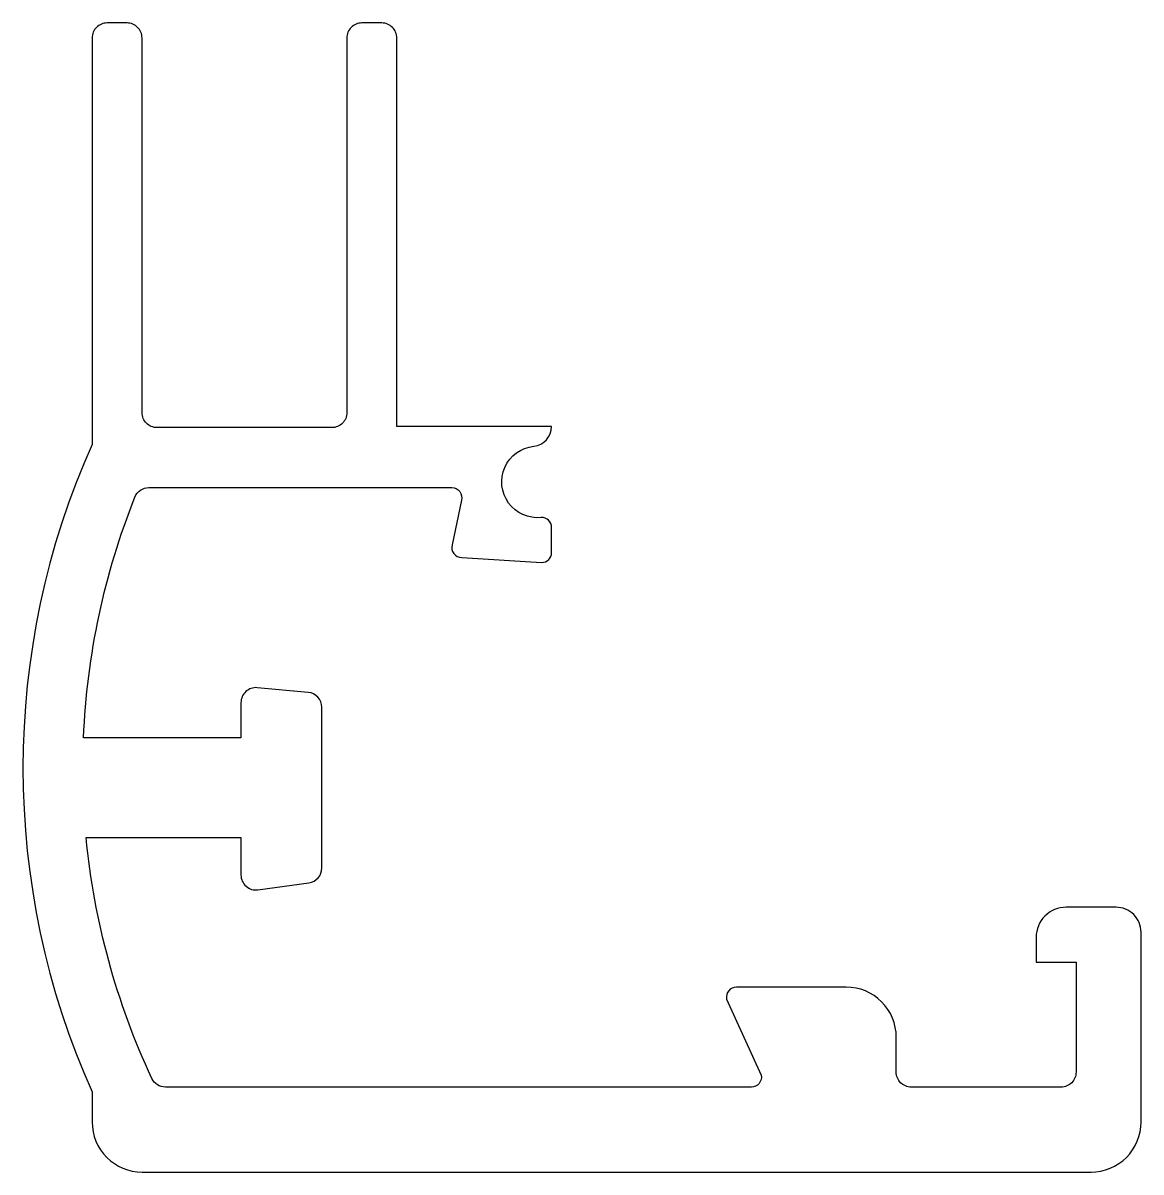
# Model space of a CAD drawing. Extents: x 146.5 to 168.9, y 213.5 to 236.5.
import ezdxf

# ---------------------------------------------------------------- set-up
doc = ezdxf.new("R2010")
doc.units = 0
doc.header["$LTSCALE"] = 15
doc.layers.get('0').update_dxf_attribs({"linetype": 'CONTINUOUS'})

msp = doc.modelspace()

# ---------------------------------------------------------------- linework, layer by layer
msp.add_lwpolyline([(151.233, 219.16), (152.254, 219.301, 0.374511), (152.512, 219.598), (152.512, 222.815, 0.387857), (152.24, 223.113), (151.219, 223.206, 0.44107), (150.892, 222.908), (150.892, 222.206), (147.741, 222.206, -0.084594), (148.77, 227.023, -0.307032), (149.048, 227.212), (155.112, 227.212, -0.498786), (155.305, 226.957), (155.12, 226.067, 0.498786), (155.312, 225.812), (156.912, 225.712, 0.414214), (157.112, 225.912), (157.112, 226.414, 0.424104), (156.906, 226.613, -1.001118), (156.754, 228.039, 0.383853), (157.112, 228.436), (157.112, 228.436), (154.012, 228.436), (154.012, 236.212, 0.414214), (153.712, 236.512), (153.312, 236.512, 0.414214), (153.012, 236.212), (153.012, 228.712, -0.414214), (152.712, 228.412), (149.212, 228.412, -0.414214), (148.912, 228.712), (148.912, 236.212, 0.414214), (148.612, 236.512), (148.212, 236.512, 0.414214), (147.912, 236.212), (147.912, 228.076, 0.213617), (147.912, 215.116), (147.912, 214.512, 0.414214), (148.912, 213.512), (167.912, 213.512, 0.414214), (168.912, 214.512), (168.912, 218.312, 0.414214), (168.412, 218.812), (167.412, 218.812, 0.414214), (166.812, 218.212), (166.812, 217.712), (167.612, 217.712), (167.612, 215.512, -0.414214), (167.312, 215.212), (164.312, 215.212, -0.414214), (164.012, 215.512), (164.012, 216.212, 0.414214), (163.012, 217.212), (160.812, 217.212, 0.470261), (160.616, 216.975), (161.309, 215.449, -0.470261), (161.112, 215.212), (149.381, 215.212, -0.291154), (149.109, 215.385, -0.085853), (147.794, 220.206), (150.892, 220.206), (150.892, 219.457, 0.455063)], format="xyb", close=True)

doc.saveas('drawing.dxf')
